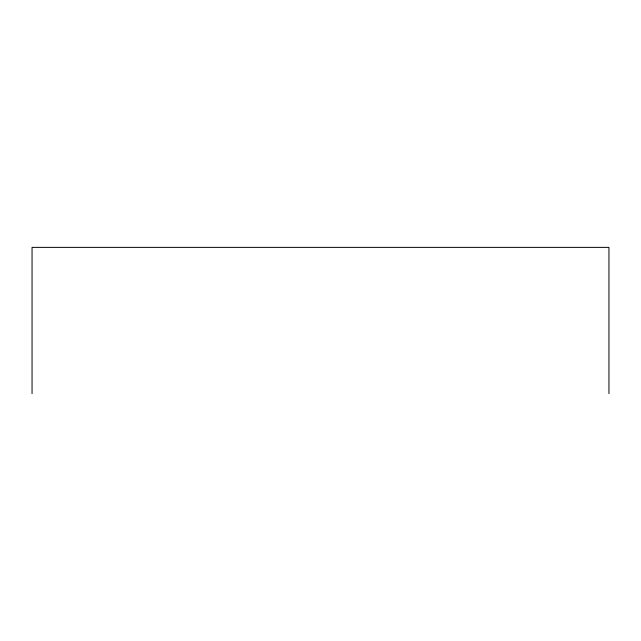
<?xml version="1.0" encoding="UTF-8"?>
<svg xmlns="http://www.w3.org/2000/svg" width="641" height="641" viewBox="0 0 641 641"><rect width="100%" height="100%" fill="white"/><g stroke="black" fill="none" stroke-linecap="round" stroke-linejoin="round"><path stroke-width="0.96" d="M608.95 393.63L608.95 247.37L32.05 247.37L32.05 393.63"/></g></svg>
